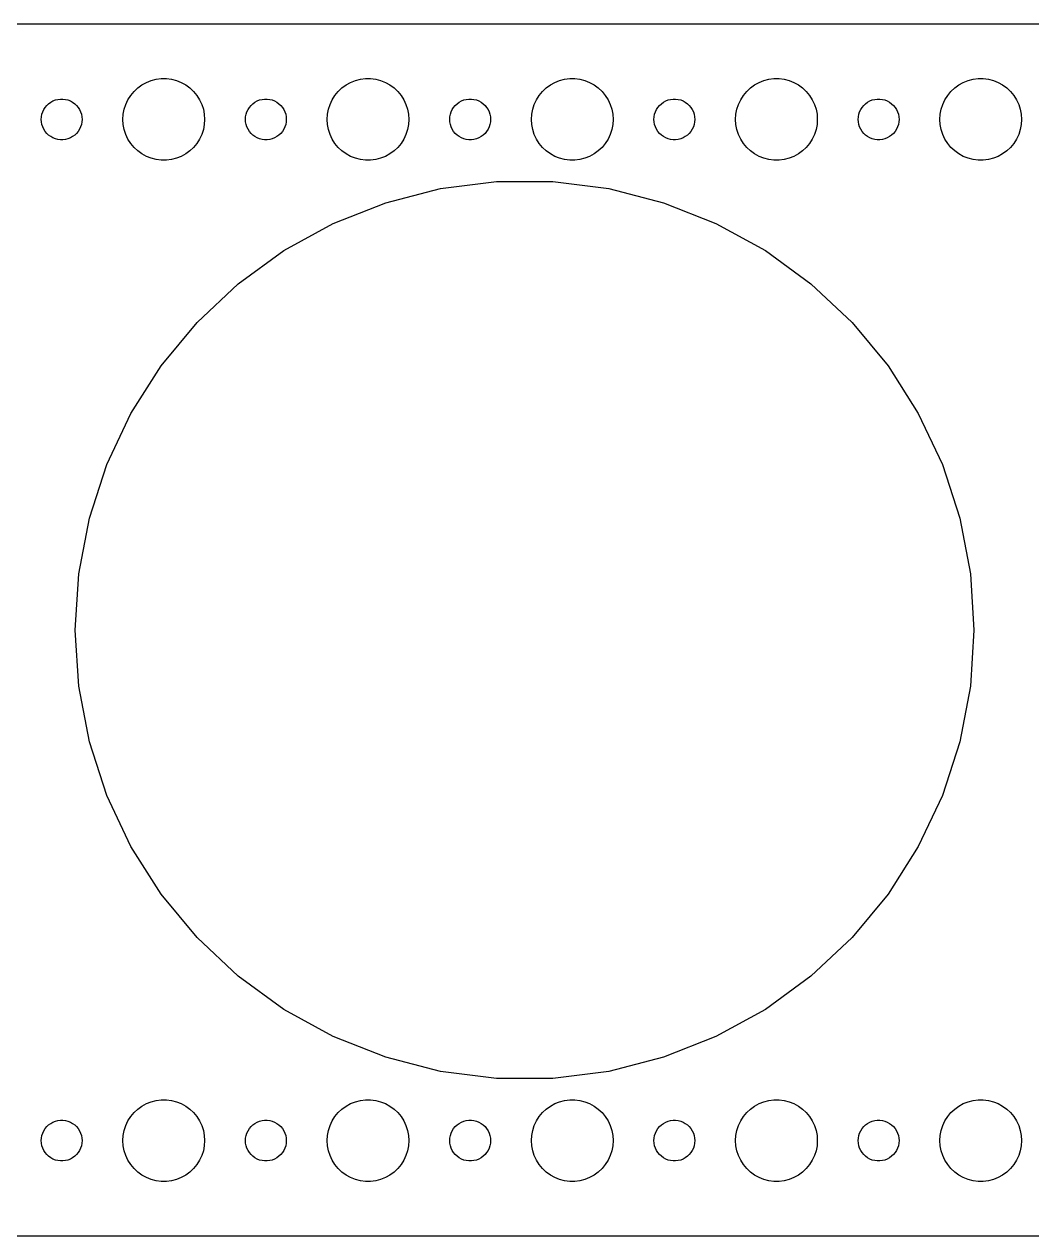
# Model space of a CAD drawing. Header units: metres. Extents: x -180 to 180, y -44 to 44.
# Drawn here: x -107.8 to -33.8, y -44.5 to 44.5 of the extents above; entities that cross this region are included whole.
import ezdxf

# ---------------------------------------------------------------- set-up
doc = ezdxf.new("R2010")
doc.units = ezdxf.units.M

msp = doc.modelspace()

# ---------------------------------------------------------------- linework, layer by layer
for p, q in [((174.814, 44.4901), (-174.814, 44.4901)), ((-99.1075, 40.033), (-98.7773, 40.2145)), ((-98.7773, 40.2145), (-98.427, 40.3532)), ((-98.427, 40.3532), (-98.0621, 40.4469)), ((-98.0621, 40.4469), (-97.6884, 40.4941)), ((-97.6884, 40.4941), (-97.3116, 40.4941)), ((-97.3116, 40.4941), (-96.9379, 40.4469)), ((-96.9379, 40.4469), (-96.573, 40.3532)), ((-96.573, 40.3532), (-96.2227, 40.2145)), ((-96.2227, 40.2145), (-95.8925, 40.033)), ((-84.1075, 40.033), (-83.7773, 40.2145)), ((-83.7773, 40.2145), (-83.427, 40.3532)), ((-83.427, 40.3532), (-83.0621, 40.4469)), ((-83.0621, 40.4469), (-82.6884, 40.4941)), ((-82.6884, 40.4941), (-82.3116, 40.4941)), ((-82.3116, 40.4941), (-81.9379, 40.4469)), ((-81.9379, 40.4469), (-81.573, 40.3532)), ((-81.573, 40.3532), (-81.2227, 40.2145)), ((-81.2227, 40.2145), (-80.8925, 40.033)), ((-69.1075, 40.033), (-68.7773, 40.2145)), ((-68.7773, 40.2145), (-68.427, 40.3532)), ((-68.427, 40.3532), (-68.0621, 40.4469)), ((-68.0621, 40.4469), (-67.6884, 40.4941)), ((-67.6884, 40.4941), (-67.3116, 40.4941)), ((-67.3116, 40.4941), (-66.9379, 40.4469)), ((-66.9379, 40.4469), (-66.573, 40.3532)), ((-66.573, 40.3532), (-66.2227, 40.2145)), ((-66.2227, 40.2145), (-65.8925, 40.033)), ((-54.1075, 40.033), (-53.7773, 40.2145)), ((-53.7773, 40.2145), (-53.427, 40.3532)), ((-53.427, 40.3532), (-53.0621, 40.4469)), ((-53.0621, 40.4469), (-52.6884, 40.4941)), ((-52.6884, 40.4941), (-52.3116, 40.4941)), ((-52.3116, 40.4941), (-51.9379, 40.4469)), ((-51.9379, 40.4469), (-51.5729, 40.3532)), ((-51.5729, 40.3532), (-51.2227, 40.2145)), ((-51.2227, 40.2145), (-50.8925, 40.033)), ((-39.1075, 40.033), (-38.7773, 40.2145)), ((-38.7773, 40.2145), (-38.427, 40.3532)), ((-38.427, 40.3532), (-38.0621, 40.4469)), ((-38.0621, 40.4469), (-37.6884, 40.4941)), ((-37.6884, 40.4941), (-37.3116, 40.4941)), ((-37.3116, 40.4941), (-36.9379, 40.4469)), ((-36.9379, 40.4469), (-36.5729, 40.3532)), ((-36.5729, 40.3532), (-36.2227, 40.2145)), ((-36.2227, 40.2145), (-35.8925, 40.033)), ((-100.129, 38.9453), (-99.927, 39.2634)), ((-99.927, 39.2634), (-99.6869, 39.5536)), ((-99.6869, 39.5536), (-99.4123, 39.8115)), ((-99.4123, 39.8115), (-99.1075, 40.033)), ((-95.8925, 40.033), (-95.5877, 39.8115)), ((-95.5877, 39.8115), (-95.3131, 39.5536)), ((-95.3131, 39.5536), (-95.073, 39.2634)), ((-95.073, 39.2634), (-94.8711, 38.9453)), ((-85.1289, 38.9453), (-84.927, 39.2634)), ((-84.927, 39.2634), (-84.6869, 39.5536)), ((-84.6869, 39.5536), (-84.4123, 39.8115)), ((-84.4123, 39.8115), (-84.1075, 40.033)), ((-80.8925, 40.033), (-80.5877, 39.8115)), ((-80.5877, 39.8115), (-80.3131, 39.5536)), ((-80.3131, 39.5536), (-80.073, 39.2634)), ((-80.073, 39.2634), (-79.8711, 38.9453)), ((-70.1289, 38.9453), (-69.927, 39.2634)), ((-69.927, 39.2634), (-69.6869, 39.5536)), ((-69.6869, 39.5536), (-69.4123, 39.8115)), ((-69.4123, 39.8115), (-69.1075, 40.033)), ((-65.8925, 40.033), (-65.5877, 39.8115)), ((-65.5877, 39.8115), (-65.3131, 39.5536)), ((-65.3131, 39.5536), (-65.073, 39.2634)), ((-65.073, 39.2634), (-64.8711, 38.9453)), ((-55.1289, 38.9453), (-54.927, 39.2634)), ((-54.927, 39.2634), (-54.6869, 39.5536)), ((-54.6869, 39.5536), (-54.4123, 39.8115)), ((-54.4123, 39.8115), (-54.1075, 40.033)), ((-50.8925, 40.033), (-50.5877, 39.8115)), ((-50.5877, 39.8115), (-50.3131, 39.5536)), ((-50.3131, 39.5536), (-50.0729, 39.2634)), ((-50.0729, 39.2634), (-49.8711, 38.9453)), ((-40.1289, 38.9453), (-39.927, 39.2634)), ((-39.927, 39.2634), (-39.6869, 39.5536)), ((-39.6869, 39.5536), (-39.4123, 39.8115)), ((-39.4123, 39.8115), (-39.1075, 40.033)), ((-35.8925, 40.033), (-35.5877, 39.8115)), ((-35.5877, 39.8115), (-35.3131, 39.5536)), ((-35.3131, 39.5536), (-35.0729, 39.2634)), ((-35.0729, 39.2634), (-34.8711, 38.9453)), ((-106.314, 38.2226), (-106.214, 38.3817)), ((-106.214, 38.3817), (-106.093, 38.5268)), ((-106.093, 38.5268), (-105.956, 38.6558)), ((-105.956, 38.6558), (-105.804, 38.7665)), ((-105.804, 38.7665), (-105.639, 38.8572)), ((-105.639, 38.8572), (-105.464, 38.9266)), ((-105.464, 38.9266), (-105.281, 38.9734)), ((-105.281, 38.9734), (-105.094, 38.997)), ((-105.094, 38.997), (-104.906, 38.997)), ((-104.906, 38.997), (-104.719, 38.9734)), ((-104.719, 38.9734), (-104.536, 38.9266)), ((-104.536, 38.9266), (-104.361, 38.8572)), ((-104.361, 38.8572), (-104.196, 38.7665)), ((-104.196, 38.7665), (-104.044, 38.6558)), ((-104.044, 38.6558), (-103.907, 38.5268)), ((-103.907, 38.5268), (-103.786, 38.3817)), ((-103.786, 38.3817), (-103.686, 38.2226)), ((-100.406, 38.2461), (-100.289, 38.6044)), ((-100.289, 38.6044), (-100.129, 38.9453)), ((-94.8711, 38.9453), (-94.7107, 38.6044)), ((-94.7107, 38.6044), (-94.5943, 38.2461)), ((-91.3145, 38.2226), (-91.2135, 38.3817)), ((-91.2135, 38.3817), (-91.0934, 38.5268)), ((-91.0934, 38.5268), (-90.9561, 38.6558)), ((-90.9561, 38.6558), (-90.8037, 38.7665)), ((-90.8037, 38.7665), (-90.6387, 38.8572)), ((-90.6387, 38.8572), (-90.4635, 38.9266)), ((-90.4635, 38.9266), (-90.2811, 38.9734)), ((-90.2811, 38.9734), (-90.0942, 38.997)), ((-90.0942, 38.997), (-89.9058, 38.997)), ((-89.9058, 38.997), (-89.7189, 38.9734)), ((-89.7189, 38.9734), (-89.5365, 38.9266)), ((-89.5365, 38.9266), (-89.3613, 38.8572)), ((-89.3613, 38.8572), (-89.1963, 38.7665)), ((-89.1963, 38.7665), (-89.0439, 38.6558)), ((-89.0439, 38.6558), (-88.9065, 38.5268)), ((-88.9065, 38.5268), (-88.7865, 38.3817)), ((-88.7865, 38.3817), (-88.6855, 38.2226)), ((-85.4057, 38.2461), (-85.2893, 38.6044)), ((-85.2893, 38.6044), (-85.1289, 38.9453)), ((-79.8711, 38.9453), (-79.7107, 38.6044)), ((-79.7107, 38.6044), (-79.5943, 38.2461)), ((-76.3145, 38.2226), (-76.2135, 38.3817)), ((-76.2135, 38.3817), (-76.0934, 38.5268)), ((-76.0934, 38.5268), (-75.9561, 38.6558)), ((-75.9561, 38.6558), (-75.8037, 38.7665)), ((-75.8037, 38.7665), (-75.6387, 38.8572)), ((-75.6387, 38.8572), (-75.4635, 38.9266)), ((-75.4635, 38.9266), (-75.2811, 38.9734)), ((-75.2811, 38.9734), (-75.0942, 38.997)), ((-75.0942, 38.997), (-74.9058, 38.997)), ((-74.9058, 38.997), (-74.7189, 38.9734)), ((-74.7189, 38.9734), (-74.5365, 38.9266)), ((-74.5365, 38.9266), (-74.3613, 38.8572)), ((-74.3613, 38.8572), (-74.1963, 38.7665)), ((-74.1963, 38.7665), (-74.0439, 38.6558)), ((-74.0439, 38.6558), (-73.9065, 38.5268)), ((-73.9065, 38.5268), (-73.7865, 38.3817)), ((-73.7865, 38.3817), (-73.6855, 38.2226)), ((-70.4057, 38.2461), (-70.2893, 38.6044)), ((-70.2893, 38.6044), (-70.1289, 38.9453)), ((-64.8711, 38.9453), (-64.7107, 38.6044)), ((-64.7107, 38.6044), (-64.5943, 38.2461)), ((-61.3145, 38.2226), (-61.2135, 38.3817)), ((-61.2135, 38.3817), (-61.0934, 38.5268)), ((-61.0934, 38.5268), (-60.9561, 38.6558)), ((-60.9561, 38.6558), (-60.8037, 38.7665)), ((-60.8037, 38.7665), (-60.6387, 38.8572)), ((-60.6387, 38.8572), (-60.4635, 38.9266)), ((-60.4635, 38.9266), (-60.2811, 38.9734)), ((-60.2811, 38.9734), (-60.0942, 38.997)), ((-60.0942, 38.997), (-59.9058, 38.997)), ((-59.9058, 38.997), (-59.7189, 38.9734)), ((-59.7189, 38.9734), (-59.5365, 38.9266)), ((-59.5365, 38.9266), (-59.3613, 38.8572)), ((-59.3613, 38.8572), (-59.1963, 38.7665)), ((-59.1963, 38.7665), (-59.0439, 38.6558)), ((-59.0439, 38.6558), (-58.9065, 38.5268)), ((-58.9065, 38.5268), (-58.7865, 38.3817)), ((-58.7865, 38.3817), (-58.6855, 38.2226)), ((-55.4057, 38.2461), (-55.2893, 38.6044)), ((-55.2893, 38.6044), (-55.1289, 38.9453)), ((-49.8711, 38.9453), (-49.7107, 38.6044)), ((-49.7107, 38.6044), (-49.5942, 38.2461)), ((-46.3145, 38.2226), (-46.2135, 38.3817)), ((-46.2135, 38.3817), (-46.0934, 38.5268)), ((-46.0934, 38.5268), (-45.9561, 38.6558)), ((-45.9561, 38.6558), (-45.8037, 38.7665)), ((-45.8037, 38.7665), (-45.6387, 38.8572)), ((-45.6387, 38.8572), (-45.4635, 38.9266)), ((-45.4635, 38.9266), (-45.2811, 38.9734)), ((-45.2811, 38.9734), (-45.0942, 38.997)), ((-45.0942, 38.997), (-44.9058, 38.997)), ((-44.9058, 38.997), (-44.7189, 38.9734)), ((-44.7189, 38.9734), (-44.5365, 38.9266)), ((-44.5365, 38.9266), (-44.3613, 38.8572)), ((-44.3613, 38.8572), (-44.1963, 38.7665)), ((-44.1963, 38.7665), (-44.0439, 38.6558)), ((-44.0439, 38.6558), (-43.9065, 38.5268)), ((-43.9065, 38.5268), (-43.7865, 38.3817)), ((-43.7865, 38.3817), (-43.6855, 38.2226)), ((-40.4057, 38.2461), (-40.2893, 38.6044)), ((-40.2893, 38.6044), (-40.1289, 38.9453)), ((-34.8711, 38.9453), (-34.7107, 38.6044)), ((-34.7107, 38.6044), (-34.5942, 38.2461)), ((-106.5, 37.5), (-106.488, 37.688)), ((-106.488, 37.312), (-106.5, 37.5)), ((-106.488, 37.688), (-106.453, 37.873)), ((-106.453, 37.873), (-106.395, 38.0522)), ((-106.395, 38.0522), (-106.314, 38.2226)), ((-103.686, 38.2226), (-103.605, 38.0522)), ((-103.605, 38.0522), (-103.547, 37.873)), ((-103.547, 37.873), (-103.512, 37.688)), ((-103.512, 37.688), (-103.5, 37.5)), ((-103.5, 37.5), (-103.512, 37.312)), ((-100.5, 37.5), (-100.476, 37.876)), ((-100.476, 37.124), (-100.5, 37.5)), ((-100.476, 37.876), (-100.406, 38.2461)), ((-94.5943, 38.2461), (-94.5237, 37.876)), ((-94.5237, 37.876), (-94.5, 37.5)), ((-94.5, 37.5), (-94.5237, 37.124)), ((-91.5, 37.5), (-91.4882, 37.688)), ((-91.4882, 37.312), (-91.5, 37.5)), ((-91.4882, 37.688), (-91.4529, 37.873)), ((-91.4529, 37.873), (-91.3947, 38.0522)), ((-91.3947, 38.0522), (-91.3145, 38.2226)), ((-88.6855, 38.2226), (-88.6053, 38.0522)), ((-88.6053, 38.0522), (-88.5471, 37.873)), ((-88.5471, 37.873), (-88.5118, 37.688)), ((-88.5118, 37.688), (-88.5, 37.5)), ((-88.5, 37.5), (-88.5118, 37.312)), ((-85.5, 37.5), (-85.4763, 37.876)), ((-85.4763, 37.124), (-85.5, 37.5)), ((-85.4763, 37.876), (-85.4057, 38.2461)), ((-79.5943, 38.2461), (-79.5237, 37.876)), ((-79.5237, 37.876), (-79.5, 37.5)), ((-79.5, 37.5), (-79.5237, 37.124)), ((-76.5, 37.5), (-76.4882, 37.688)), ((-76.4882, 37.312), (-76.5, 37.5)), ((-76.4882, 37.688), (-76.4529, 37.873)), ((-76.4529, 37.873), (-76.3947, 38.0522)), ((-76.3947, 38.0522), (-76.3145, 38.2226)), ((-73.6855, 38.2226), (-73.6053, 38.0522)), ((-73.6053, 38.0522), (-73.5471, 37.873)), ((-73.5471, 37.873), (-73.5118, 37.688)), ((-73.5118, 37.688), (-73.5, 37.5)), ((-73.5, 37.5), (-73.5118, 37.312)), ((-70.5, 37.5), (-70.4763, 37.876)), ((-70.4763, 37.124), (-70.5, 37.5)), ((-70.4763, 37.876), (-70.4057, 38.2461)), ((-64.5943, 38.2461), (-64.5237, 37.876)), ((-64.5237, 37.876), (-64.5, 37.5)), ((-64.5, 37.5), (-64.5237, 37.124)), ((-61.5, 37.5), (-61.4882, 37.688)), ((-61.4882, 37.312), (-61.5, 37.5)), ((-61.4882, 37.688), (-61.4529, 37.873)), ((-61.4529, 37.873), (-61.3947, 38.0522)), ((-61.3947, 38.0522), (-61.3145, 38.2226)), ((-58.6855, 38.2226), (-58.6053, 38.0522)), ((-58.6053, 38.0522), (-58.5471, 37.873)), ((-58.5471, 37.873), (-58.5118, 37.688)), ((-58.5118, 37.688), (-58.5, 37.5)), ((-58.5, 37.5), (-58.5118, 37.312)), ((-55.5, 37.5), (-55.4763, 37.876)), ((-55.4763, 37.124), (-55.5, 37.5)), ((-55.4763, 37.876), (-55.4057, 38.2461)), ((-49.5942, 38.2461), (-49.5237, 37.876)), ((-49.5237, 37.876), (-49.5, 37.5)), ((-49.5, 37.5), (-49.5237, 37.124)), ((-46.5, 37.5), (-46.4882, 37.688)), ((-46.4882, 37.312), (-46.5, 37.5)), ((-46.4882, 37.688), (-46.4529, 37.873)), ((-46.4529, 37.873), (-46.3947, 38.0522)), ((-46.3947, 38.0522), (-46.3145, 38.2226)), ((-43.6855, 38.2226), (-43.6053, 38.0522)), ((-43.6053, 38.0522), (-43.5471, 37.873)), ((-43.5471, 37.873), (-43.5118, 37.688)), ((-43.5118, 37.688), (-43.5, 37.5)), ((-43.5, 37.5), (-43.5118, 37.312)), ((-40.5, 37.5), (-40.4763, 37.876)), ((-40.4763, 37.124), (-40.5, 37.5)), ((-40.4763, 37.876), (-40.4057, 38.2461)), ((-34.5942, 38.2461), (-34.5237, 37.876)), ((-34.5237, 37.876), (-34.5, 37.5)), ((-34.5, 37.5), (-34.5237, 37.124)), ((-106.453, 37.127), (-106.488, 37.312)), ((-106.395, 36.9478), (-106.453, 37.127)), ((-106.314, 36.7774), (-106.395, 36.9478)), ((-106.214, 36.6183), (-106.314, 36.7774)), ((-106.093, 36.4732), (-106.214, 36.6183)), ((-103.786, 36.6183), (-103.907, 36.4732)), ((-103.686, 36.7774), (-103.786, 36.6183)), ((-103.605, 36.9478), (-103.686, 36.7774)), ((-103.547, 37.127), (-103.605, 36.9478)), ((-103.512, 37.312), (-103.547, 37.127)), ((-100.406, 36.7539), (-100.476, 37.124)), ((-100.289, 36.3956), (-100.406, 36.7539)), ((-94.5943, 36.7539), (-94.7107, 36.3956)), ((-94.5237, 37.124), (-94.5943, 36.7539)), ((-91.4529, 37.127), (-91.4882, 37.312)), ((-91.3947, 36.9478), (-91.4529, 37.127)), ((-91.3145, 36.7774), (-91.3947, 36.9478)), ((-91.2135, 36.6183), (-91.3145, 36.7774)), ((-91.0934, 36.4732), (-91.2135, 36.6183)), ((-88.7865, 36.6183), (-88.9065, 36.4732)), ((-88.6855, 36.7774), (-88.7865, 36.6183)), ((-88.6053, 36.9478), (-88.6855, 36.7774)), ((-88.5471, 37.127), (-88.6053, 36.9478)), ((-88.5118, 37.312), (-88.5471, 37.127)), ((-85.4057, 36.7539), (-85.4763, 37.124)), ((-85.2893, 36.3956), (-85.4057, 36.7539)), ((-79.5943, 36.7539), (-79.7107, 36.3956)), ((-79.5237, 37.124), (-79.5943, 36.7539)), ((-76.4529, 37.127), (-76.4882, 37.312)), ((-76.3947, 36.9478), (-76.4529, 37.127)), ((-76.3145, 36.7774), (-76.3947, 36.9478)), ((-76.2135, 36.6183), (-76.3145, 36.7774)), ((-76.0934, 36.4732), (-76.2135, 36.6183)), ((-73.7865, 36.6183), (-73.9065, 36.4732)), ((-73.6855, 36.7774), (-73.7865, 36.6183)), ((-73.6053, 36.9478), (-73.6855, 36.7774)), ((-73.5471, 37.127), (-73.6053, 36.9478)), ((-73.5118, 37.312), (-73.5471, 37.127)), ((-70.4057, 36.7539), (-70.4763, 37.124)), ((-70.2893, 36.3956), (-70.4057, 36.7539)), ((-64.5943, 36.7539), (-64.7107, 36.3956)), ((-64.5237, 37.124), (-64.5943, 36.7539)), ((-61.4529, 37.127), (-61.4882, 37.312)), ((-61.3947, 36.9478), (-61.4529, 37.127)), ((-61.3145, 36.7774), (-61.3947, 36.9478)), ((-61.2135, 36.6183), (-61.3145, 36.7774)), ((-61.0934, 36.4732), (-61.2135, 36.6183)), ((-58.7865, 36.6183), (-58.9065, 36.4732)), ((-58.6855, 36.7774), (-58.7865, 36.6183)), ((-58.6053, 36.9478), (-58.6855, 36.7774)), ((-58.5471, 37.127), (-58.6053, 36.9478)), ((-58.5118, 37.312), (-58.5471, 37.127)), ((-55.4057, 36.7539), (-55.4763, 37.124)), ((-55.2893, 36.3956), (-55.4057, 36.7539)), ((-49.5942, 36.7539), (-49.7107, 36.3956)), ((-49.5237, 37.124), (-49.5942, 36.7539)), ((-46.4529, 37.127), (-46.4882, 37.312)), ((-46.3947, 36.9478), (-46.4529, 37.127)), ((-46.3145, 36.7774), (-46.3947, 36.9478)), ((-46.2135, 36.6183), (-46.3145, 36.7774)), ((-46.0934, 36.4732), (-46.2135, 36.6183)), ((-43.7865, 36.6183), (-43.9065, 36.4732)), ((-43.6855, 36.7774), (-43.7865, 36.6183)), ((-43.6053, 36.9478), (-43.6855, 36.7774)), ((-43.5471, 37.127), (-43.6053, 36.9478)), ((-43.5118, 37.312), (-43.5471, 37.127)), ((-40.4057, 36.7539), (-40.4763, 37.124)), ((-40.2893, 36.3956), (-40.4057, 36.7539)), ((-34.5942, 36.7539), (-34.7107, 36.3956)), ((-34.5237, 37.124), (-34.5942, 36.7539)), ((-105.956, 36.3442), (-106.093, 36.4732)), ((-105.804, 36.2335), (-105.956, 36.3442)), ((-105.639, 36.1428), (-105.804, 36.2335)), ((-105.464, 36.0734), (-105.639, 36.1428)), ((-105.281, 36.0266), (-105.464, 36.0734)), ((-105.094, 36.003), (-105.281, 36.0266)), ((-104.906, 36.003), (-105.094, 36.003)), ((-104.719, 36.0266), (-104.906, 36.003)), ((-104.536, 36.0734), (-104.719, 36.0266)), ((-104.361, 36.1428), (-104.536, 36.0734)), ((-104.196, 36.2335), (-104.361, 36.1428)), ((-104.044, 36.3442), (-104.196, 36.2335)), ((-103.907, 36.4732), (-104.044, 36.3442)), ((-100.129, 36.0547), (-100.289, 36.3956)), ((-99.927, 35.7366), (-100.129, 36.0547)), ((-99.6869, 35.4464), (-99.927, 35.7366)), ((-95.073, 35.7366), (-95.3131, 35.4464)), ((-94.8711, 36.0547), (-95.073, 35.7366)), ((-94.7107, 36.3956), (-94.8711, 36.0547)), ((-90.9561, 36.3442), (-91.0934, 36.4732)), ((-90.8037, 36.2335), (-90.9561, 36.3442)), ((-90.6387, 36.1428), (-90.8037, 36.2335)), ((-90.4635, 36.0734), (-90.6387, 36.1428)), ((-90.2811, 36.0266), (-90.4635, 36.0734)), ((-90.0942, 36.003), (-90.2811, 36.0266)), ((-89.9058, 36.003), (-90.0942, 36.003)), ((-89.7189, 36.0266), (-89.9058, 36.003)), ((-89.5365, 36.0734), (-89.7189, 36.0266)), ((-89.3613, 36.1428), (-89.5365, 36.0734)), ((-89.1963, 36.2335), (-89.3613, 36.1428)), ((-89.0439, 36.3442), (-89.1963, 36.2335)), ((-88.9065, 36.4732), (-89.0439, 36.3442)), ((-85.1289, 36.0547), (-85.2893, 36.3956)), ((-84.927, 35.7366), (-85.1289, 36.0547)), ((-84.6869, 35.4464), (-84.927, 35.7366)), ((-80.073, 35.7366), (-80.3131, 35.4464)), ((-79.8711, 36.0547), (-80.073, 35.7366)), ((-79.7107, 36.3956), (-79.8711, 36.0547)), ((-75.9561, 36.3442), (-76.0934, 36.4732)), ((-75.8037, 36.2335), (-75.9561, 36.3442)), ((-75.6387, 36.1428), (-75.8037, 36.2335)), ((-75.4635, 36.0734), (-75.6387, 36.1428)), ((-75.2811, 36.0266), (-75.4635, 36.0734)), ((-75.0942, 36.003), (-75.2811, 36.0266)), ((-74.9058, 36.003), (-75.0942, 36.003)), ((-74.7189, 36.0266), (-74.9058, 36.003)), ((-74.5365, 36.0734), (-74.7189, 36.0266)), ((-74.3613, 36.1428), (-74.5365, 36.0734)), ((-74.1963, 36.2335), (-74.3613, 36.1428)), ((-74.0439, 36.3442), (-74.1963, 36.2335)), ((-73.9065, 36.4732), (-74.0439, 36.3442)), ((-70.1289, 36.0547), (-70.2893, 36.3956)), ((-69.927, 35.7366), (-70.1289, 36.0547)), ((-69.6869, 35.4464), (-69.927, 35.7366)), ((-65.073, 35.7366), (-65.3131, 35.4464)), ((-64.8711, 36.0547), (-65.073, 35.7366)), ((-64.7107, 36.3956), (-64.8711, 36.0547)), ((-60.9561, 36.3442), (-61.0934, 36.4732)), ((-60.8037, 36.2335), (-60.9561, 36.3442)), ((-60.6387, 36.1428), (-60.8037, 36.2335)), ((-60.4635, 36.0734), (-60.6387, 36.1428)), ((-60.2811, 36.0266), (-60.4635, 36.0734)), ((-60.0942, 36.003), (-60.2811, 36.0266)), ((-59.9058, 36.003), (-60.0942, 36.003)), ((-59.7189, 36.0266), (-59.9058, 36.003)), ((-59.5365, 36.0734), (-59.7189, 36.0266)), ((-59.3613, 36.1428), (-59.5365, 36.0734)), ((-59.1963, 36.2335), (-59.3613, 36.1428)), ((-59.0439, 36.3442), (-59.1963, 36.2335)), ((-58.9065, 36.4732), (-59.0439, 36.3442)), ((-55.1289, 36.0547), (-55.2893, 36.3956)), ((-54.927, 35.7366), (-55.1289, 36.0547)), ((-54.6869, 35.4464), (-54.927, 35.7366)), ((-50.0729, 35.7366), (-50.3131, 35.4464)), ((-49.8711, 36.0547), (-50.0729, 35.7366)), ((-49.7107, 36.3956), (-49.8711, 36.0547)), ((-45.9561, 36.3442), (-46.0934, 36.4732)), ((-45.8037, 36.2335), (-45.9561, 36.3442)), ((-45.6387, 36.1428), (-45.8037, 36.2335)), ((-45.4635, 36.0734), (-45.6387, 36.1428)), ((-45.2811, 36.0266), (-45.4635, 36.0734)), ((-45.0942, 36.003), (-45.2811, 36.0266)), ((-44.9058, 36.003), (-45.0942, 36.003)), ((-44.7189, 36.0266), (-44.9058, 36.003)), ((-44.5365, 36.0734), (-44.7189, 36.0266)), ((-44.3613, 36.1428), (-44.5365, 36.0734)), ((-44.1963, 36.2335), (-44.3613, 36.1428)), ((-44.0439, 36.3442), (-44.1963, 36.2335)), ((-43.9065, 36.4732), (-44.0439, 36.3442)), ((-40.1289, 36.0547), (-40.2893, 36.3956)), ((-39.927, 35.7366), (-40.1289, 36.0547)), ((-39.6869, 35.4464), (-39.927, 35.7366)), ((-35.0729, 35.7366), (-35.3131, 35.4464)), ((-34.8711, 36.0547), (-35.0729, 35.7366)), ((-34.7107, 36.3956), (-34.8711, 36.0547)), ((-99.4123, 35.1885), (-99.6869, 35.4464)), ((-99.1075, 34.967), (-99.4123, 35.1885)), ((-98.7773, 34.7855), (-99.1075, 34.967)), ((-98.427, 34.6468), (-98.7773, 34.7855)), ((-96.2227, 34.7855), (-96.573, 34.6468)), ((-95.8925, 34.967), (-96.2227, 34.7855)), ((-95.5877, 35.1885), (-95.8925, 34.967)), ((-95.3131, 35.4464), (-95.5877, 35.1885)), ((-84.4123, 35.1885), (-84.6869, 35.4464)), ((-84.1075, 34.967), (-84.4123, 35.1885)), ((-83.7773, 34.7855), (-84.1075, 34.967)), ((-83.427, 34.6468), (-83.7773, 34.7855)), ((-81.2227, 34.7855), (-81.573, 34.6468)), ((-80.8925, 34.967), (-81.2227, 34.7855)), ((-80.5877, 35.1885), (-80.8925, 34.967)), ((-80.3131, 35.4464), (-80.5877, 35.1885)), ((-69.4123, 35.1885), (-69.6869, 35.4464)), ((-69.1075, 34.967), (-69.4123, 35.1885)), ((-68.7773, 34.7855), (-69.1075, 34.967)), ((-68.427, 34.6468), (-68.7773, 34.7855)), ((-66.2227, 34.7855), (-66.573, 34.6468)), ((-65.8925, 34.967), (-66.2227, 34.7855)), ((-65.5877, 35.1885), (-65.8925, 34.967)), ((-65.3131, 35.4464), (-65.5877, 35.1885)), ((-54.4123, 35.1885), (-54.6869, 35.4464)), ((-54.1075, 34.967), (-54.4123, 35.1885)), ((-53.7773, 34.7855), (-54.1075, 34.967)), ((-53.427, 34.6468), (-53.7773, 34.7855)), ((-51.2227, 34.7855), (-51.5729, 34.6468)), ((-50.8925, 34.967), (-51.2227, 34.7855)), ((-50.5877, 35.1885), (-50.8925, 34.967)), ((-50.3131, 35.4464), (-50.5877, 35.1885)), ((-39.4123, 35.1885), (-39.6869, 35.4464)), ((-39.1075, 34.967), (-39.4123, 35.1885)), ((-38.7773, 34.7855), (-39.1075, 34.967)), ((-38.427, 34.6468), (-38.7773, 34.7855)), ((-36.2227, 34.7855), (-36.5729, 34.6468)), ((-35.8925, 34.967), (-36.2227, 34.7855)), ((-35.5877, 35.1885), (-35.8925, 34.967)), ((-35.3131, 35.4464), (-35.5877, 35.1885)), ((-98.0621, 34.5531), (-98.427, 34.6468)), ((-97.6884, 34.5059), (-98.0621, 34.5531)), ((-97.3116, 34.5059), (-97.6884, 34.5059)), ((-96.9379, 34.5531), (-97.3116, 34.5059)), ((-96.573, 34.6468), (-96.9379, 34.5531)), ((-83.0621, 34.5531), (-83.427, 34.6468)), ((-82.6884, 34.5059), (-83.0621, 34.5531)), ((-82.3116, 34.5059), (-82.6884, 34.5059)), ((-81.9379, 34.5531), (-82.3116, 34.5059)), ((-81.573, 34.6468), (-81.9379, 34.5531)), ((-68.0621, 34.5531), (-68.427, 34.6468)), ((-67.6884, 34.5059), (-68.0621, 34.5531)), ((-67.3116, 34.5059), (-67.6884, 34.5059)), ((-66.9379, 34.5531), (-67.3116, 34.5059)), ((-66.573, 34.6468), (-66.9379, 34.5531)), ((-53.0621, 34.5531), (-53.427, 34.6468)), ((-52.6884, 34.5059), (-53.0621, 34.5531)), ((-52.3116, 34.5059), (-52.6884, 34.5059)), ((-51.9379, 34.5531), (-52.3116, 34.5059)), ((-51.5729, 34.6468), (-51.9379, 34.5531)), ((-38.0621, 34.5531), (-38.427, 34.6468)), ((-37.6884, 34.5059), (-38.0621, 34.5531)), ((-37.3116, 34.5059), (-37.6884, 34.5059)), ((-36.9379, 34.5531), (-37.3116, 34.5059)), ((-36.5729, 34.6468), (-36.9379, 34.5531)), ((-77.1836, 32.4155), (-73.0721, 32.9349)), ((-73.0721, 32.9349), (-68.9279, 32.9349)), ((-68.9279, 32.9349), (-64.8164, 32.4155)), ((-81.1976, 31.3849), (-77.1836, 32.4155)), ((-64.8164, 32.4155), (-60.8024, 31.3849)), ((-85.0507, 29.8593), (-81.1976, 31.3849)), ((-60.8024, 31.3849), (-56.9493, 29.8593)), ((-88.6823, 27.8628), (-85.0507, 29.8593)), ((-56.9493, 29.8593), (-53.3177, 27.8628)), ((-92.035, 25.4269), (-88.6823, 27.8628)), ((-53.3177, 27.8628), (-49.965, 25.4269)), ((-95.056, 22.59), (-92.035, 25.4269)), ((-49.965, 25.4269), (-46.944, 22.59)), ((-97.6976, 19.3969), (-95.056, 22.59)), ((-46.944, 22.59), (-44.3024, 19.3969)), ((-99.9181, 15.8979), (-97.6976, 19.3969)), ((-44.3024, 19.3969), (-42.0819, 15.8979)), ((-101.683, 12.1481), (-99.9181, 15.8979)), ((-42.0819, 15.8979), (-40.3174, 12.1481)), ((-102.963, 8.20676), (-101.683, 12.1481)), ((-40.3174, 12.1481), (-39.0367, 8.20676)), ((-103.74, 4.13599), (-102.963, 8.20676)), ((-39.0367, 8.20676), (-38.2602, 4.13599)), ((-104, 0), (-103.74, 4.13599)), ((-38.2602, 4.13599), (-38, 0)), ((-103.74, -4.13599), (-104, 0)), ((-38, 0), (-38.2602, -4.13599)), ((-102.963, -8.20676), (-103.74, -4.13599)), ((-38.2602, -4.13599), (-39.0367, -8.20676)), ((-101.683, -12.1481), (-102.963, -8.20676)), ((-39.0367, -8.20676), (-40.3174, -12.1481)), ((-99.9181, -15.8979), (-101.683, -12.1481)), ((-40.3174, -12.1481), (-42.0819, -15.8979)), ((-97.6976, -19.3969), (-99.9181, -15.8979)), ((-42.0819, -15.8979), (-44.3024, -19.3969)), ((-95.056, -22.59), (-97.6976, -19.3969)), ((-44.3024, -19.3969), (-46.944, -22.59)), ((-92.035, -25.4269), (-95.056, -22.59)), ((-46.944, -22.59), (-49.965, -25.4269)), ((-88.6823, -27.8628), (-92.035, -25.4269)), ((-49.965, -25.4269), (-53.3177, -27.8628)), ((-85.0507, -29.8593), (-88.6823, -27.8628)), ((-53.3177, -27.8628), (-56.9493, -29.8593)), ((-81.1976, -31.3849), (-85.0507, -29.8593)), ((-56.9493, -29.8593), (-60.8024, -31.3849)), ((-77.1836, -32.4155), (-81.1976, -31.3849)), ((-60.8024, -31.3849), (-64.8164, -32.4155)), ((-73.0721, -32.9349), (-77.1836, -32.4155)), ((-64.8164, -32.4155), (-68.9279, -32.9349)), ((-68.9279, -32.9349), (-73.0721, -32.9349)), ((-98.7773, -34.7855), (-98.427, -34.6468)), ((-98.427, -34.6468), (-98.0621, -34.5531)), ((-98.0621, -34.5531), (-97.6884, -34.5059)), ((-97.6884, -34.5059), (-97.3116, -34.5059)), ((-97.3116, -34.5059), (-96.9379, -34.5531)), ((-96.9379, -34.5531), (-96.573, -34.6468)), ((-96.573, -34.6468), (-96.2227, -34.7855)), ((-83.7773, -34.7855), (-83.427, -34.6468)), ((-83.427, -34.6468), (-83.0621, -34.5531)), ((-83.0621, -34.5531), (-82.6884, -34.5059)), ((-82.6884, -34.5059), (-82.3116, -34.5059)), ((-82.3116, -34.5059), (-81.9379, -34.5531)), ((-81.9379, -34.5531), (-81.573, -34.6468)), ((-81.573, -34.6468), (-81.2227, -34.7855)), ((-68.7773, -34.7855), (-68.427, -34.6468)), ((-68.427, -34.6468), (-68.0621, -34.5531)), ((-68.0621, -34.5531), (-67.6884, -34.5059)), ((-67.6884, -34.5059), (-67.3116, -34.5059)), ((-67.3116, -34.5059), (-66.9379, -34.5531)), ((-66.9379, -34.5531), (-66.573, -34.6468)), ((-66.573, -34.6468), (-66.2227, -34.7855)), ((-53.7773, -34.7855), (-53.427, -34.6468)), ((-53.427, -34.6468), (-53.0621, -34.5531)), ((-53.0621, -34.5531), (-52.6884, -34.5059)), ((-52.6884, -34.5059), (-52.3116, -34.5059)), ((-52.3116, -34.5059), (-51.9379, -34.5531)), ((-51.9379, -34.5531), (-51.5729, -34.6468)), ((-51.5729, -34.6468), (-51.2227, -34.7855)), ((-38.7773, -34.7855), (-38.427, -34.6468)), ((-38.427, -34.6468), (-38.0621, -34.5531)), ((-38.0621, -34.5531), (-37.6884, -34.5059)), ((-37.6884, -34.5059), (-37.3116, -34.5059)), ((-37.3116, -34.5059), (-36.9379, -34.5531)), ((-36.9379, -34.5531), (-36.5729, -34.6468)), ((-36.5729, -34.6468), (-36.2227, -34.7855)), ((-99.927, -35.7366), (-99.6869, -35.4464)), ((-99.6869, -35.4464), (-99.4123, -35.1885)), ((-99.4123, -35.1885), (-99.1075, -34.967)), ((-99.1075, -34.967), (-98.7773, -34.7855)), ((-96.2227, -34.7855), (-95.8925, -34.967)), ((-95.8925, -34.967), (-95.5877, -35.1885)), ((-95.5877, -35.1885), (-95.3131, -35.4464)), ((-95.3131, -35.4464), (-95.073, -35.7366)), ((-84.927, -35.7366), (-84.6869, -35.4464)), ((-84.6869, -35.4464), (-84.4123, -35.1885)), ((-84.4123, -35.1885), (-84.1075, -34.967)), ((-84.1075, -34.967), (-83.7773, -34.7855)), ((-81.2227, -34.7855), (-80.8925, -34.967)), ((-80.8925, -34.967), (-80.5877, -35.1885)), ((-80.5877, -35.1885), (-80.3131, -35.4464)), ((-80.3131, -35.4464), (-80.073, -35.7366)), ((-69.927, -35.7366), (-69.6869, -35.4464)), ((-69.6869, -35.4464), (-69.4123, -35.1885)), ((-69.4123, -35.1885), (-69.1075, -34.967)), ((-69.1075, -34.967), (-68.7773, -34.7855)), ((-66.2227, -34.7855), (-65.8925, -34.967)), ((-65.8925, -34.967), (-65.5877, -35.1885)), ((-65.5877, -35.1885), (-65.3131, -35.4464)), ((-65.3131, -35.4464), (-65.073, -35.7366)), ((-54.927, -35.7366), (-54.6869, -35.4464)), ((-54.6869, -35.4464), (-54.4123, -35.1885)), ((-54.4123, -35.1885), (-54.1075, -34.967)), ((-54.1075, -34.967), (-53.7773, -34.7855)), ((-51.2227, -34.7855), (-50.8925, -34.967)), ((-50.8925, -34.967), (-50.5877, -35.1885)), ((-50.5877, -35.1885), (-50.3131, -35.4464)), ((-50.3131, -35.4464), (-50.0729, -35.7366)), ((-39.927, -35.7366), (-39.6869, -35.4464)), ((-39.6869, -35.4464), (-39.4123, -35.1885)), ((-39.4123, -35.1885), (-39.1075, -34.967)), ((-39.1075, -34.967), (-38.7773, -34.7855)), ((-36.2227, -34.7855), (-35.8925, -34.967)), ((-35.8925, -34.967), (-35.5877, -35.1885)), ((-35.5877, -35.1885), (-35.3131, -35.4464)), ((-35.3131, -35.4464), (-35.0729, -35.7366)), ((-106.214, -36.6183), (-106.093, -36.4732)), ((-106.093, -36.4732), (-105.956, -36.3442)), ((-105.956, -36.3442), (-105.804, -36.2335)), ((-105.804, -36.2335), (-105.639, -36.1428)), ((-105.639, -36.1428), (-105.464, -36.0734)), ((-105.464, -36.0734), (-105.281, -36.0266)), ((-105.281, -36.0266), (-105.094, -36.003)), ((-105.094, -36.003), (-104.906, -36.003)), ((-104.906, -36.003), (-104.719, -36.0266)), ((-104.719, -36.0266), (-104.536, -36.0734)), ((-104.536, -36.0734), (-104.361, -36.1428)), ((-104.361, -36.1428), (-104.196, -36.2335)), ((-104.196, -36.2335), (-104.044, -36.3442)), ((-104.044, -36.3442), (-103.907, -36.4732)), ((-103.907, -36.4732), (-103.786, -36.6183)), ((-100.406, -36.7539), (-100.289, -36.3956)), ((-100.289, -36.3956), (-100.129, -36.0547)), ((-100.129, -36.0547), (-99.927, -35.7366)), ((-95.073, -35.7366), (-94.8711, -36.0547)), ((-94.8711, -36.0547), (-94.7107, -36.3956)), ((-94.7107, -36.3956), (-94.5943, -36.7539)), ((-91.2135, -36.6183), (-91.0934, -36.4732)), ((-91.0934, -36.4732), (-90.9561, -36.3442)), ((-90.9561, -36.3442), (-90.8037, -36.2335)), ((-90.8037, -36.2335), (-90.6387, -36.1428)), ((-90.6387, -36.1428), (-90.4635, -36.0734)), ((-90.4635, -36.0734), (-90.2811, -36.0266)), ((-90.2811, -36.0266), (-90.0942, -36.003)), ((-90.0942, -36.003), (-89.9058, -36.003)), ((-89.9058, -36.003), (-89.7189, -36.0266)), ((-89.7189, -36.0266), (-89.5365, -36.0734)), ((-89.5365, -36.0734), (-89.3613, -36.1428)), ((-89.3613, -36.1428), (-89.1963, -36.2335)), ((-89.1963, -36.2335), (-89.0439, -36.3442)), ((-89.0439, -36.3442), (-88.9065, -36.4732)), ((-88.9065, -36.4732), (-88.7865, -36.6183)), ((-85.4057, -36.7539), (-85.2893, -36.3956)), ((-85.2893, -36.3956), (-85.1289, -36.0547)), ((-85.1289, -36.0547), (-84.927, -35.7366)), ((-80.073, -35.7366), (-79.8711, -36.0547)), ((-79.8711, -36.0547), (-79.7107, -36.3956)), ((-79.7107, -36.3956), (-79.5943, -36.7539)), ((-76.2135, -36.6183), (-76.0934, -36.4732)), ((-76.0934, -36.4732), (-75.9561, -36.3442)), ((-75.9561, -36.3442), (-75.8037, -36.2335)), ((-75.8037, -36.2335), (-75.6387, -36.1428)), ((-75.6387, -36.1428), (-75.4635, -36.0734)), ((-75.4635, -36.0734), (-75.2811, -36.0266)), ((-75.2811, -36.0266), (-75.0942, -36.003)), ((-75.0942, -36.003), (-74.9058, -36.003)), ((-74.9058, -36.003), (-74.7189, -36.0266)), ((-74.7189, -36.0266), (-74.5365, -36.0734)), ((-74.5365, -36.0734), (-74.3613, -36.1428)), ((-74.3613, -36.1428), (-74.1963, -36.2335)), ((-74.1963, -36.2335), (-74.0439, -36.3442)), ((-74.0439, -36.3442), (-73.9065, -36.4732)), ((-73.9065, -36.4732), (-73.7865, -36.6183)), ((-70.4057, -36.7539), (-70.2893, -36.3956)), ((-70.2893, -36.3956), (-70.1289, -36.0547)), ((-70.1289, -36.0547), (-69.927, -35.7366)), ((-65.073, -35.7366), (-64.8711, -36.0547)), ((-64.8711, -36.0547), (-64.7107, -36.3956)), ((-64.7107, -36.3956), (-64.5943, -36.7539)), ((-61.2135, -36.6183), (-61.0934, -36.4732)), ((-61.0934, -36.4732), (-60.9561, -36.3442)), ((-60.9561, -36.3442), (-60.8037, -36.2335)), ((-60.8037, -36.2335), (-60.6387, -36.1428)), ((-60.6387, -36.1428), (-60.4635, -36.0734)), ((-60.4635, -36.0734), (-60.2811, -36.0266)), ((-60.2811, -36.0266), (-60.0942, -36.003)), ((-60.0942, -36.003), (-59.9058, -36.003)), ((-59.9058, -36.003), (-59.7189, -36.0266)), ((-59.7189, -36.0266), (-59.5365, -36.0734)), ((-59.5365, -36.0734), (-59.3613, -36.1428)), ((-59.3613, -36.1428), (-59.1963, -36.2335)), ((-59.1963, -36.2335), (-59.0439, -36.3442)), ((-59.0439, -36.3442), (-58.9065, -36.4732)), ((-58.9065, -36.4732), (-58.7865, -36.6183)), ((-55.4057, -36.7539), (-55.2893, -36.3956)), ((-55.2893, -36.3956), (-55.1289, -36.0547)), ((-55.1289, -36.0547), (-54.927, -35.7366)), ((-50.0729, -35.7366), (-49.8711, -36.0547)), ((-49.8711, -36.0547), (-49.7107, -36.3956)), ((-49.7107, -36.3956), (-49.5942, -36.7539)), ((-46.2135, -36.6183), (-46.0934, -36.4732)), ((-46.0934, -36.4732), (-45.9561, -36.3442)), ((-45.9561, -36.3442), (-45.8037, -36.2335)), ((-45.8037, -36.2335), (-45.6387, -36.1428)), ((-45.6387, -36.1428), (-45.4635, -36.0734)), ((-45.4635, -36.0734), (-45.2811, -36.0266)), ((-45.2811, -36.0266), (-45.0942, -36.003)), ((-45.0942, -36.003), (-44.9058, -36.003)), ((-44.9058, -36.003), (-44.7189, -36.0266)), ((-44.7189, -36.0266), (-44.5365, -36.0734)), ((-44.5365, -36.0734), (-44.3613, -36.1428)), ((-44.3613, -36.1428), (-44.1963, -36.2335)), ((-44.1963, -36.2335), (-44.0439, -36.3442)), ((-44.0439, -36.3442), (-43.9065, -36.4732)), ((-43.9065, -36.4732), (-43.7865, -36.6183)), ((-40.4057, -36.7539), (-40.2893, -36.3956)), ((-40.2893, -36.3956), (-40.1289, -36.0547)), ((-40.1289, -36.0547), (-39.927, -35.7366)), ((-35.0729, -35.7366), (-34.8711, -36.0547)), ((-34.8711, -36.0547), (-34.7107, -36.3956)), ((-34.7107, -36.3956), (-34.5942, -36.7539)), ((-106.5, -37.5), (-106.488, -37.312)), ((-106.488, -37.312), (-106.453, -37.127)), ((-106.453, -37.127), (-106.395, -36.9478)), ((-106.395, -36.9478), (-106.314, -36.7774)), ((-106.314, -36.7774), (-106.214, -36.6183)), ((-103.786, -36.6183), (-103.686, -36.7774)), ((-103.686, -36.7774), (-103.605, -36.9478)), ((-103.605, -36.9478), (-103.547, -37.127)), ((-103.547, -37.127), (-103.512, -37.312)), ((-103.512, -37.312), (-103.5, -37.5)), ((-100.5, -37.5), (-100.476, -37.124)), ((-100.476, -37.124), (-100.406, -36.7539)), ((-94.5943, -36.7539), (-94.5237, -37.124)), ((-94.5237, -37.124), (-94.5, -37.5)), ((-91.5, -37.5), (-91.4882, -37.312)), ((-91.4882, -37.312), (-91.4529, -37.127)), ((-91.4529, -37.127), (-91.3947, -36.9478)), ((-91.3947, -36.9478), (-91.3145, -36.7774)), ((-91.3145, -36.7774), (-91.2135, -36.6183)), ((-88.7865, -36.6183), (-88.6855, -36.7774)), ((-88.6855, -36.7774), (-88.6053, -36.9478)), ((-88.6053, -36.9478), (-88.5471, -37.127)), ((-88.5471, -37.127), (-88.5118, -37.312)), ((-88.5118, -37.312), (-88.5, -37.5)), ((-85.5, -37.5), (-85.4763, -37.124)), ((-85.4763, -37.124), (-85.4057, -36.7539)), ((-79.5943, -36.7539), (-79.5237, -37.124)), ((-79.5237, -37.124), (-79.5, -37.5)), ((-76.5, -37.5), (-76.4882, -37.312)), ((-76.4882, -37.312), (-76.4529, -37.127)), ((-76.4529, -37.127), (-76.3947, -36.9478)), ((-76.3947, -36.9478), (-76.3145, -36.7774)), ((-76.3145, -36.7774), (-76.2135, -36.6183)), ((-73.7865, -36.6183), (-73.6855, -36.7774)), ((-73.6855, -36.7774), (-73.6053, -36.9478)), ((-73.6053, -36.9478), (-73.5471, -37.127)), ((-73.5471, -37.127), (-73.5118, -37.312)), ((-73.5118, -37.312), (-73.5, -37.5)), ((-70.5, -37.5), (-70.4763, -37.124)), ((-70.4763, -37.124), (-70.4057, -36.7539)), ((-64.5943, -36.7539), (-64.5237, -37.124)), ((-64.5237, -37.124), (-64.5, -37.5)), ((-61.5, -37.5), (-61.4882, -37.312)), ((-61.4882, -37.312), (-61.4529, -37.127)), ((-61.4529, -37.127), (-61.3947, -36.9478)), ((-61.3947, -36.9478), (-61.3145, -36.7774)), ((-61.3145, -36.7774), (-61.2135, -36.6183)), ((-58.7865, -36.6183), (-58.6855, -36.7774)), ((-58.6855, -36.7774), (-58.6053, -36.9478)), ((-58.6053, -36.9478), (-58.5471, -37.127)), ((-58.5471, -37.127), (-58.5118, -37.312)), ((-58.5118, -37.312), (-58.5, -37.5)), ((-55.5, -37.5), (-55.4763, -37.124)), ((-55.4763, -37.124), (-55.4057, -36.7539)), ((-49.5942, -36.7539), (-49.5237, -37.124)), ((-49.5237, -37.124), (-49.5, -37.5)), ((-46.5, -37.5), (-46.4882, -37.312)), ((-46.4882, -37.312), (-46.4529, -37.127)), ((-46.4529, -37.127), (-46.3947, -36.9478)), ((-46.3947, -36.9478), (-46.3145, -36.7774)), ((-46.3145, -36.7774), (-46.2135, -36.6183)), ((-43.7865, -36.6183), (-43.6855, -36.7774)), ((-43.6855, -36.7774), (-43.6053, -36.9478)), ((-43.6053, -36.9478), (-43.5471, -37.127)), ((-43.5471, -37.127), (-43.5118, -37.312)), ((-43.5118, -37.312), (-43.5, -37.5)), ((-40.5, -37.5), (-40.4763, -37.124)), ((-40.4763, -37.124), (-40.4057, -36.7539)), ((-34.5942, -36.7539), (-34.5237, -37.124)), ((-34.5237, -37.124), (-34.5, -37.5)), ((-106.488, -37.688), (-106.5, -37.5)), ((-106.453, -37.873), (-106.488, -37.688)), ((-106.395, -38.0522), (-106.453, -37.873)), ((-106.314, -38.2226), (-106.395, -38.0522)), ((-106.214, -38.3817), (-106.314, -38.2226)), ((-103.686, -38.2226), (-103.786, -38.3817)), ((-103.605, -38.0522), (-103.686, -38.2226)), ((-103.547, -37.873), (-103.605, -38.0522)), ((-103.512, -37.688), (-103.547, -37.873)), ((-103.5, -37.5), (-103.512, -37.688)), ((-100.476, -37.876), (-100.5, -37.5)), ((-100.406, -38.2461), (-100.476, -37.876)), ((-100.289, -38.6044), (-100.406, -38.2461)), ((-94.5943, -38.2461), (-94.7107, -38.6044)), ((-94.5237, -37.876), (-94.5943, -38.2461)), ((-94.5, -37.5), (-94.5237, -37.876)), ((-91.4882, -37.688), (-91.5, -37.5)), ((-91.4529, -37.873), (-91.4882, -37.688)), ((-91.3947, -38.0522), (-91.4529, -37.873)), ((-91.3145, -38.2226), (-91.3947, -38.0522)), ((-91.2135, -38.3817), (-91.3145, -38.2226)), ((-88.6855, -38.2226), (-88.7865, -38.3817)), ((-88.6053, -38.0522), (-88.6855, -38.2226)), ((-88.5471, -37.873), (-88.6053, -38.0522)), ((-88.5118, -37.688), (-88.5471, -37.873)), ((-88.5, -37.5), (-88.5118, -37.688)), ((-85.4763, -37.876), (-85.5, -37.5)), ((-85.4057, -38.2461), (-85.4763, -37.876)), ((-85.2893, -38.6044), (-85.4057, -38.2461)), ((-79.5943, -38.2461), (-79.7107, -38.6044)), ((-79.5237, -37.876), (-79.5943, -38.2461)), ((-79.5, -37.5), (-79.5237, -37.876)), ((-76.4882, -37.688), (-76.5, -37.5)), ((-76.4529, -37.873), (-76.4882, -37.688)), ((-76.3947, -38.0522), (-76.4529, -37.873)), ((-76.3145, -38.2226), (-76.3947, -38.0522)), ((-76.2135, -38.3817), (-76.3145, -38.2226)), ((-73.6855, -38.2226), (-73.7865, -38.3817)), ((-73.6053, -38.0522), (-73.6855, -38.2226)), ((-73.5471, -37.873), (-73.6053, -38.0522)), ((-73.5118, -37.688), (-73.5471, -37.873)), ((-73.5, -37.5), (-73.5118, -37.688)), ((-70.4763, -37.876), (-70.5, -37.5)), ((-70.4057, -38.2461), (-70.4763, -37.876)), ((-70.2893, -38.6044), (-70.4057, -38.2461)), ((-64.5943, -38.2461), (-64.7107, -38.6044)), ((-64.5237, -37.876), (-64.5943, -38.2461)), ((-64.5, -37.5), (-64.5237, -37.876)), ((-61.4882, -37.688), (-61.5, -37.5)), ((-61.4529, -37.873), (-61.4882, -37.688)), ((-61.3947, -38.0522), (-61.4529, -37.873)), ((-61.3145, -38.2226), (-61.3947, -38.0522)), ((-61.2135, -38.3817), (-61.3145, -38.2226)), ((-58.6855, -38.2226), (-58.7865, -38.3817)), ((-58.6053, -38.0522), (-58.6855, -38.2226)), ((-58.5471, -37.873), (-58.6053, -38.0522)), ((-58.5118, -37.688), (-58.5471, -37.873)), ((-58.5, -37.5), (-58.5118, -37.688)), ((-55.4763, -37.876), (-55.5, -37.5)), ((-55.4057, -38.2461), (-55.4763, -37.876)), ((-55.2893, -38.6044), (-55.4057, -38.2461)), ((-49.5942, -38.2461), (-49.7107, -38.6044)), ((-49.5237, -37.876), (-49.5942, -38.2461)), ((-49.5, -37.5), (-49.5237, -37.876)), ((-46.4882, -37.688), (-46.5, -37.5)), ((-46.4529, -37.873), (-46.4882, -37.688)), ((-46.3947, -38.0522), (-46.4529, -37.873)), ((-46.3145, -38.2226), (-46.3947, -38.0522)), ((-46.2135, -38.3817), (-46.3145, -38.2226)), ((-43.6855, -38.2226), (-43.7865, -38.3817)), ((-43.6053, -38.0522), (-43.6855, -38.2226)), ((-43.5471, -37.873), (-43.6053, -38.0522)), ((-43.5118, -37.688), (-43.5471, -37.873)), ((-43.5, -37.5), (-43.5118, -37.688)), ((-40.4763, -37.876), (-40.5, -37.5)), ((-40.4057, -38.2461), (-40.4763, -37.876)), ((-40.2893, -38.6044), (-40.4057, -38.2461)), ((-34.5942, -38.2461), (-34.7107, -38.6044)), ((-34.5237, -37.876), (-34.5942, -38.2461)), ((-34.5, -37.5), (-34.5237, -37.876)), ((-106.093, -38.5268), (-106.214, -38.3817)), ((-105.956, -38.6558), (-106.093, -38.5268)), ((-105.804, -38.7665), (-105.956, -38.6558)), ((-105.639, -38.8572), (-105.804, -38.7665)), ((-105.464, -38.9266), (-105.639, -38.8572)), ((-105.281, -38.9734), (-105.464, -38.9266)), ((-105.094, -38.997), (-105.281, -38.9734)), ((-104.906, -38.997), (-105.094, -38.997)), ((-104.719, -38.9734), (-104.906, -38.997)), ((-104.536, -38.9266), (-104.719, -38.9734)), ((-104.361, -38.8572), (-104.536, -38.9266)), ((-104.196, -38.7665), (-104.361, -38.8572)), ((-104.044, -38.6558), (-104.196, -38.7665)), ((-103.907, -38.5268), (-104.044, -38.6558)), ((-103.786, -38.3817), (-103.907, -38.5268)), ((-100.129, -38.9453), (-100.289, -38.6044)), ((-99.927, -39.2634), (-100.129, -38.9453)), ((-94.8711, -38.9453), (-95.073, -39.2634)), ((-94.7107, -38.6044), (-94.8711, -38.9453)), ((-91.0934, -38.5268), (-91.2135, -38.3817)), ((-90.9561, -38.6558), (-91.0934, -38.5268)), ((-90.8037, -38.7665), (-90.9561, -38.6558)), ((-90.6387, -38.8572), (-90.8037, -38.7665)), ((-90.4635, -38.9266), (-90.6387, -38.8572)), ((-90.2811, -38.9734), (-90.4635, -38.9266)), ((-90.0942, -38.997), (-90.2811, -38.9734)), ((-89.9058, -38.997), (-90.0942, -38.997)), ((-89.7189, -38.9734), (-89.9058, -38.997)), ((-89.5365, -38.9266), (-89.7189, -38.9734)), ((-89.3613, -38.8572), (-89.5365, -38.9266)), ((-89.1963, -38.7665), (-89.3613, -38.8572)), ((-89.0439, -38.6558), (-89.1963, -38.7665)), ((-88.9065, -38.5268), (-89.0439, -38.6558)), ((-88.7865, -38.3817), (-88.9065, -38.5268)), ((-85.1289, -38.9453), (-85.2893, -38.6044)), ((-84.927, -39.2634), (-85.1289, -38.9453)), ((-79.8711, -38.9453), (-80.073, -39.2634)), ((-79.7107, -38.6044), (-79.8711, -38.9453)), ((-76.0934, -38.5268), (-76.2135, -38.3817)), ((-75.9561, -38.6558), (-76.0934, -38.5268)), ((-75.8037, -38.7665), (-75.9561, -38.6558)), ((-75.6387, -38.8572), (-75.8037, -38.7665)), ((-75.4635, -38.9266), (-75.6387, -38.8572)), ((-75.2811, -38.9734), (-75.4635, -38.9266)), ((-75.0942, -38.997), (-75.2811, -38.9734)), ((-74.9058, -38.997), (-75.0942, -38.997)), ((-74.7189, -38.9734), (-74.9058, -38.997)), ((-74.5365, -38.9266), (-74.7189, -38.9734)), ((-74.3613, -38.8572), (-74.5365, -38.9266)), ((-74.1963, -38.7665), (-74.3613, -38.8572)), ((-74.0439, -38.6558), (-74.1963, -38.7665)), ((-73.9065, -38.5268), (-74.0439, -38.6558)), ((-73.7865, -38.3817), (-73.9065, -38.5268)), ((-70.1289, -38.9453), (-70.2893, -38.6044)), ((-69.927, -39.2634), (-70.1289, -38.9453)), ((-64.8711, -38.9453), (-65.073, -39.2634)), ((-64.7107, -38.6044), (-64.8711, -38.9453)), ((-61.0934, -38.5268), (-61.2135, -38.3817)), ((-60.9561, -38.6558), (-61.0934, -38.5268)), ((-60.8037, -38.7665), (-60.9561, -38.6558)), ((-60.6387, -38.8572), (-60.8037, -38.7665)), ((-60.4635, -38.9266), (-60.6387, -38.8572)), ((-60.2811, -38.9734), (-60.4635, -38.9266)), ((-60.0942, -38.997), (-60.2811, -38.9734)), ((-59.9058, -38.997), (-60.0942, -38.997)), ((-59.7189, -38.9734), (-59.9058, -38.997)), ((-59.5365, -38.9266), (-59.7189, -38.9734)), ((-59.3613, -38.8572), (-59.5365, -38.9266)), ((-59.1963, -38.7665), (-59.3613, -38.8572)), ((-59.0439, -38.6558), (-59.1963, -38.7665)), ((-58.9065, -38.5268), (-59.0439, -38.6558)), ((-58.7865, -38.3817), (-58.9065, -38.5268)), ((-55.1289, -38.9453), (-55.2893, -38.6044)), ((-54.927, -39.2634), (-55.1289, -38.9453)), ((-49.8711, -38.9453), (-50.0729, -39.2634)), ((-49.7107, -38.6044), (-49.8711, -38.9453)), ((-46.0934, -38.5268), (-46.2135, -38.3817)), ((-45.9561, -38.6558), (-46.0934, -38.5268)), ((-45.8037, -38.7665), (-45.9561, -38.6558)), ((-45.6387, -38.8572), (-45.8037, -38.7665)), ((-45.4635, -38.9266), (-45.6387, -38.8572)), ((-45.2811, -38.9734), (-45.4635, -38.9266)), ((-45.0942, -38.997), (-45.2811, -38.9734)), ((-44.9058, -38.997), (-45.0942, -38.997)), ((-44.7189, -38.9734), (-44.9058, -38.997)), ((-44.5365, -38.9266), (-44.7189, -38.9734)), ((-44.3613, -38.8572), (-44.5365, -38.9266)), ((-44.1963, -38.7665), (-44.3613, -38.8572)), ((-44.0439, -38.6558), (-44.1963, -38.7665)), ((-43.9065, -38.5268), (-44.0439, -38.6558)), ((-43.7865, -38.3817), (-43.9065, -38.5268)), ((-40.1289, -38.9453), (-40.2893, -38.6044)), ((-39.927, -39.2634), (-40.1289, -38.9453)), ((-34.8711, -38.9453), (-35.0729, -39.2634)), ((-34.7107, -38.6044), (-34.8711, -38.9453)), ((-99.6869, -39.5536), (-99.927, -39.2634)), ((-99.4123, -39.8115), (-99.6869, -39.5536)), ((-99.1075, -40.033), (-99.4123, -39.8115)), ((-98.7773, -40.2145), (-99.1075, -40.033)), ((-95.8925, -40.033), (-96.2227, -40.2145)), ((-95.5877, -39.8115), (-95.8925, -40.033)), ((-95.3131, -39.5536), (-95.5877, -39.8115)), ((-95.073, -39.2634), (-95.3131, -39.5536)), ((-84.6869, -39.5536), (-84.927, -39.2634)), ((-84.4123, -39.8115), (-84.6869, -39.5536)), ((-84.1075, -40.033), (-84.4123, -39.8115)), ((-83.7773, -40.2145), (-84.1075, -40.033)), ((-80.8925, -40.033), (-81.2227, -40.2145)), ((-80.5877, -39.8115), (-80.8925, -40.033)), ((-80.3131, -39.5536), (-80.5877, -39.8115)), ((-80.073, -39.2634), (-80.3131, -39.5536)), ((-69.6869, -39.5536), (-69.927, -39.2634)), ((-69.4123, -39.8115), (-69.6869, -39.5536)), ((-69.1075, -40.033), (-69.4123, -39.8115)), ((-68.7773, -40.2145), (-69.1075, -40.033)), ((-65.8925, -40.033), (-66.2227, -40.2145)), ((-65.5877, -39.8115), (-65.8925, -40.033)), ((-65.3131, -39.5536), (-65.5877, -39.8115)), ((-65.073, -39.2634), (-65.3131, -39.5536)), ((-54.6869, -39.5536), (-54.927, -39.2634)), ((-54.4123, -39.8115), (-54.6869, -39.5536)), ((-54.1075, -40.033), (-54.4123, -39.8115)), ((-53.7773, -40.2145), (-54.1075, -40.033)), ((-50.8925, -40.033), (-51.2227, -40.2145)), ((-50.5877, -39.8115), (-50.8925, -40.033)), ((-50.3131, -39.5536), (-50.5877, -39.8115)), ((-50.0729, -39.2634), (-50.3131, -39.5536)), ((-39.6869, -39.5536), (-39.927, -39.2634)), ((-39.4123, -39.8115), (-39.6869, -39.5536)), ((-39.1075, -40.033), (-39.4123, -39.8115)), ((-38.7773, -40.2145), (-39.1075, -40.033)), ((-35.8925, -40.033), (-36.2227, -40.2145)), ((-35.5877, -39.8115), (-35.8925, -40.033)), ((-35.3131, -39.5536), (-35.5877, -39.8115)), ((-35.0729, -39.2634), (-35.3131, -39.5536)), ((-98.427, -40.3532), (-98.7773, -40.2145)), ((-98.0621, -40.4469), (-98.427, -40.3532)), ((-97.6884, -40.4941), (-98.0621, -40.4469)), ((-97.3116, -40.4941), (-97.6884, -40.4941)), ((-96.9379, -40.4469), (-97.3116, -40.4941)), ((-96.573, -40.3532), (-96.9379, -40.4469)), ((-96.2227, -40.2145), (-96.573, -40.3532)), ((-83.427, -40.3532), (-83.7773, -40.2145)), ((-83.0621, -40.4469), (-83.427, -40.3532)), ((-82.6884, -40.4941), (-83.0621, -40.4469)), ((-82.3116, -40.4941), (-82.6884, -40.4941)), ((-81.9379, -40.4469), (-82.3116, -40.4941)), ((-81.573, -40.3532), (-81.9379, -40.4469)), ((-81.2227, -40.2145), (-81.573, -40.3532)), ((-68.427, -40.3532), (-68.7773, -40.2145)), ((-68.0621, -40.4469), (-68.427, -40.3532)), ((-67.6884, -40.4941), (-68.0621, -40.4469)), ((-67.3116, -40.4941), (-67.6884, -40.4941)), ((-66.9379, -40.4469), (-67.3116, -40.4941)), ((-66.573, -40.3532), (-66.9379, -40.4469)), ((-66.2227, -40.2145), (-66.573, -40.3532)), ((-53.427, -40.3532), (-53.7773, -40.2145)), ((-53.0621, -40.4469), (-53.427, -40.3532)), ((-52.6884, -40.4941), (-53.0621, -40.4469)), ((-52.3116, -40.4941), (-52.6884, -40.4941)), ((-51.9379, -40.4469), (-52.3116, -40.4941)), ((-51.5729, -40.3532), (-51.9379, -40.4469)), ((-51.2227, -40.2145), (-51.5729, -40.3532)), ((-38.427, -40.3532), (-38.7773, -40.2145)), ((-38.0621, -40.4469), (-38.427, -40.3532)), ((-37.6884, -40.4941), (-38.0621, -40.4469)), ((-37.3116, -40.4941), (-37.6884, -40.4941)), ((-36.9379, -40.4469), (-37.3116, -40.4941)), ((-36.5729, -40.3532), (-36.9379, -40.4469)), ((-36.2227, -40.2145), (-36.5729, -40.3532)), ((-174.814, -44.4901), (174.814, -44.4901))]:
    msp.add_line(p, q)

doc.saveas('drawing.dxf')
